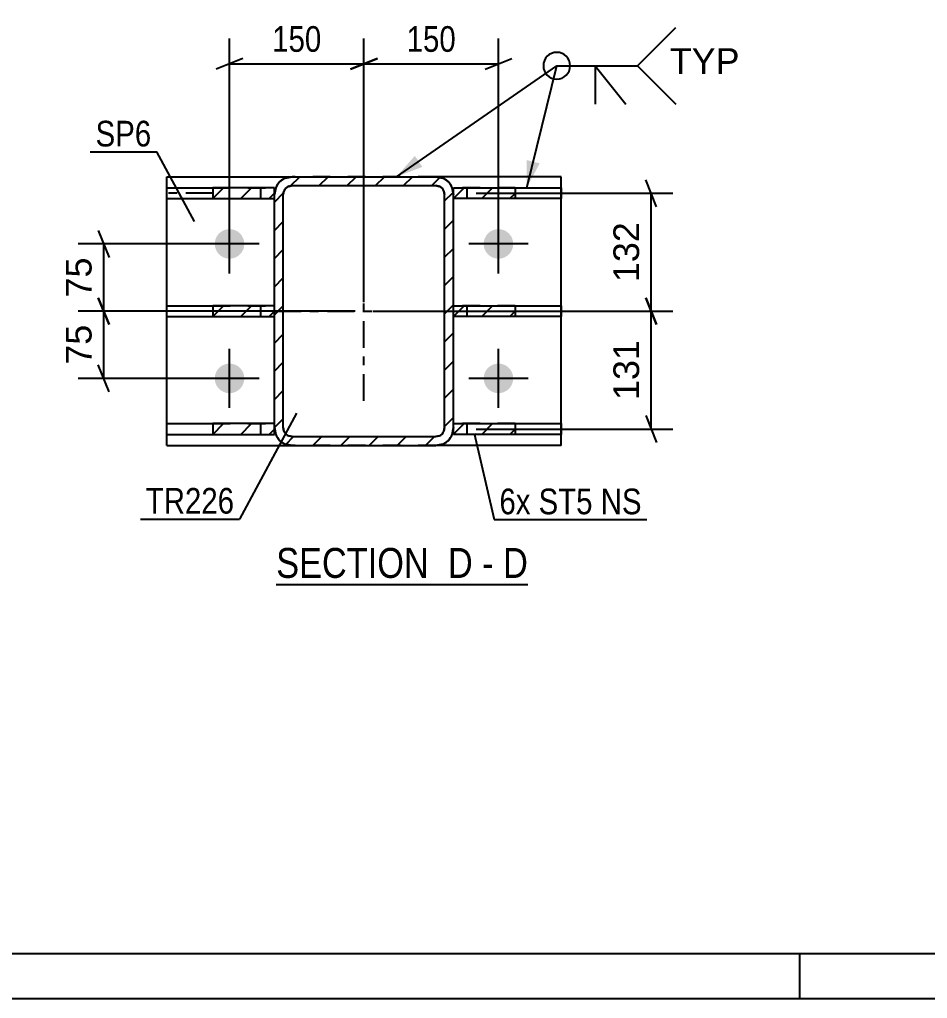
# Model space of a CAD drawing. Header units: millimetres. Extents: x -88 to 753, y -416 to 178.
# Drawn here: x 35.5 to 136.8, y -415.8 to -306.6 of the extents above; entities that cross this region are included whole.
import ezdxf

# ---------------------------------------------------------------- set-up
doc = ezdxf.new("R2010")
doc.units = ezdxf.units.MM
doc.linetypes.add('DXK_LINE_DOT2', pattern=[3.9198, 1.9599, -1.9599])
doc.linetypes.add('DXK_LINE_DOT3', pattern=[5.9187, 2.979, -0.9799, 0.9799, -0.9799])
doc.styles.add('Arial', font='ARIAL.TTF', dxfattribs={"height": 0.2})
doc.styles.add('Arial Narrow', font='ARIALN.TTF', dxfattribs={"height": 0.2})

# ---------------------------------------------------------------- blocks, each defined once
blk = doc.blocks.new('Unknown-761550090-18 - 4575')
at = {"color": 6, "linetype": 'Continuous'}
blk.add_line((64.18, -369.63), (92.25, -369.63), dxfattribs=at)
at = {"color": 0, "linetype": 'Continuous'}
for points in [[(82.29, -368.88), (82.29, -365.38), (64.18, -365.38), (64.18, -368.88)], [(86.11, -368.88), (86.11, -365.38), (83.34, -365.38), (83.34, -368.88)], [(88.44, -368.88), (88.44, -365.38), (87.16, -365.38), (87.16, -368.88)], [(92.25, -368.88), (92.25, -365.38), (89.49, -365.38), (89.49, -368.88)]]:
    blk.add_wipeout(points, dxfattribs=at)
at = {"color": 7, "linetype": 'Continuous', "style": 'Arial Narrow'}
for s, p in [('SECTION ', (64.18, -368.88)), ('D', (83.34, -368.88)), ('D', (89.49, -368.88)), ('-', (87.16, -368.88))]:
    blk.add_text(s, height=3.34, dxfattribs=at).set_placement(p)
blk = doc.blocks.new('Unknown-761550090-1163')
at = {"color": 5, "linetype": 'Continuous'}
for p, q in [((-83.4, -410.8), (747.6, -410.8)), ((122.6, -415.8), (122.6, -410.8)), ((-88.4, -415.8), (752.6, -415.8))]:
    blk.add_line(p, q, dxfattribs=at)
blk = doc.blocks.new('Part-761550090-4636 - 4575')
at = {"linetype": 'Continuous'}
h = blk.add_hatch(dxfattribs=at)
h.set_pattern_fill('', scale=0.7, style=0, pattern_type=0)
h.set_pattern_definition([(45, (57.0918, -352.8664), (-1.57154, 1.57154), [])])
h.paths.add_polyline_path([(57.09, -351.67), (57.09, -352.87), (63.97, -352.87), (63.97, -351.67)])
at = {"color": 2, "linetype": 'Continuous'}
for p, q in [((51.97, -351.67), (57.09, -351.67)), ((51.97, -352.87), (51.97, -351.67)), ((63.97, -351.67), (57.09, -351.67)), ((57.09, -351.67), (57.09, -352.87)), ((63.97, -352.87), (63.97, -351.67)), ((51.97, -352.87), (57.09, -352.87)), ((57.09, -352.87), (63.97, -352.87))]:
    blk.add_line(p, q, dxfattribs=at)
at = {"color": 7, "linetype": 'DXK_LINE_DOT2'}
for p, q in [((57.09, -351.67), (63.97, -351.67)), ((62.47, -352.87), (62.47, -351.67)), ((63.97, -352.87), (63.97, -351.67)), ((57.09, -352.87), (63.97, -352.87))]:
    blk.add_line(p, q, dxfattribs=at)
blk = doc.blocks.new('Part-761550090-4612 - 4575')
at = {"linetype": 'Continuous'}
h = blk.add_hatch(dxfattribs=at)
h.set_pattern_fill('', scale=0.7, style=0, pattern_type=0)
h.set_pattern_definition([(45, (57.0918, -326.5664), (-1.57154, 1.57154), [])])
h.paths.add_polyline_path([(57.09, -325.37), (57.09, -326.57), (63.97, -326.57), (63.97, -325.37)])
at = {"color": 2, "linetype": 'Continuous'}
for p, q in [((51.97, -325.37), (57.09, -325.37)), ((51.97, -326.57), (51.97, -325.37)), ((63.97, -325.37), (57.09, -325.37)), ((57.09, -325.37), (57.09, -326.57)), ((63.97, -326.57), (63.97, -325.37)), ((51.97, -326.57), (57.09, -326.57)), ((57.09, -326.57), (63.97, -326.57))]:
    blk.add_line(p, q, dxfattribs=at)
at = {"color": 7, "linetype": 'DXK_LINE_DOT2'}
for p, q in [((57.09, -325.37), (63.97, -325.37)), ((62.47, -326.57), (62.47, -325.37)), ((63.97, -326.57), (63.97, -325.37)), ((57.09, -326.57), (63.97, -326.57))]:
    blk.add_line(p, q, dxfattribs=at)
at = {"color": 7, "linetype": 'DXK_LINE_DOT3'}
for p, q in [((57.09, -325.97), (51.97, -325.97)), ((63.97, -325.97), (63.97, -325.97))]:
    blk.add_line(p, q, dxfattribs=at)
blk = doc.blocks.new('Part-761550090-4597 - 4575')
at = {"linetype": 'Continuous'}
h = blk.add_hatch(dxfattribs=at)
h.set_pattern_fill('', scale=0.7, style=0, pattern_type=0)
h.set_pattern_definition([(45, (83.9675, -326.5664), (-1.57154, 1.57154), [])])
h.paths.add_polyline_path([(83.97, -325.37), (83.97, -326.57), (90.84, -326.57), (90.84, -325.37)])
at = {"color": 7, "linetype": 'DXK_LINE_DOT2'}
for p, q in [((83.97, -326.57), (83.97, -325.37)), ((90.84, -325.37), (83.97, -325.37)), ((85.47, -326.57), (85.47, -325.37)), ((90.84, -326.57), (83.97, -326.57))]:
    blk.add_line(p, q, dxfattribs=at)
at = {"color": 2, "linetype": 'Continuous'}
for p, q in [((83.97, -326.57), (83.97, -325.37)), ((83.97, -325.37), (90.84, -325.37)), ((90.84, -325.37), (95.97, -325.37)), ((90.84, -325.37), (90.84, -326.57)), ((95.97, -325.37), (95.97, -326.57)), ((90.84, -326.57), (83.97, -326.57)), ((95.97, -326.57), (90.84, -326.57))]:
    blk.add_line(p, q, dxfattribs=at)
at = {"color": 7, "linetype": 'DXK_LINE_DOT3'}
for p, q in [((83.97, -325.97), (83.97, -325.97)), ((90.84, -325.97), (95.97, -325.97))]:
    blk.add_line(p, q, dxfattribs=at)
blk = doc.blocks.new('Part-761550090-4631 - 4575')
at = {"linetype": 'Continuous'}
h = blk.add_hatch(dxfattribs=at)
h.set_pattern_fill('', scale=0.7, style=0, pattern_type=0)
h.set_pattern_definition([(45, (63.9675, -352.1194), (-1.57154, 1.57154), [])])
h.paths.add_polyline_path([(63.97, -326.12), (63.97, -352.12), (64.12, -352.88), (64.55, -353.53), (65.2, -353.97), (65.97, -354.12), (81.97, -354.12), (82.73, -353.97), (83.38, -353.53), (83.82, -352.88), (83.97, -352.12), (83.97, -326.12), (83.82, -325.35), (83.38, -324.71), (82.73, -324.27), (81.97, -324.12), (65.97, -324.12), (65.2, -324.27), (64.55, -324.71), (64.12, -325.35)])
h.paths.add_polyline_path([(65.26, -325.41), (65.58, -325.2), (65.97, -325.12), (81.97, -325.12), (82.35, -325.2), (82.67, -325.41), (82.89, -325.74), (82.97, -326.12), (82.97, -352.12), (82.89, -352.5), (82.67, -352.83), (82.35, -353.04), (81.97, -353.12), (65.97, -353.12), (65.58, -353.04), (65.26, -352.83), (65.04, -352.5), (64.97, -352.12), (64.97, -326.12), (65.04, -325.74)])
at = {"color": 7, "linetype": 'DXK_LINE_DOT2'}
for p, q in [((65.2, -324.27), (65.97, -324.12)), ((65.97, -324.12), (81.97, -324.12)), ((81.97, -324.12), (82.73, -324.27)), ((63.97, -326.12), (64.12, -325.35)), ((65.97, -325.12), (65.58, -325.2)), ((65.97, -325.12), (81.97, -325.12)), ((82.35, -325.2), (81.97, -325.12)), ((83.82, -325.35), (83.97, -326.12)), ((63.97, -352.12), (63.97, -326.12)), ((65.04, -325.74), (64.97, -326.12)), ((64.97, -352.12), (64.97, -326.12)), ((82.97, -326.12), (82.89, -325.74)), ((82.97, -352.12), (82.97, -326.12)), ((83.97, -352.12), (83.97, -326.12)), ((64.12, -352.88), (63.97, -352.12)), ((64.97, -352.12), (65.04, -352.5)), ((82.89, -352.5), (82.97, -352.12)), ((83.97, -352.12), (83.82, -352.88)), ((65.58, -353.04), (65.97, -353.12)), ((65.97, -353.12), (81.97, -353.12)), ((81.97, -353.12), (82.35, -353.04)), ((65.97, -354.12), (65.2, -353.97)), ((65.97, -354.12), (81.97, -354.12)), ((82.73, -353.97), (81.97, -354.12))]:
    blk.add_line(p, q, dxfattribs=at)
at = {"color": 2, "linetype": 'Continuous'}
for p, q in [((65.97, -324.12), (65.2, -324.27)), ((65.97, -324.12), (81.97, -324.12)), ((82.73, -324.27), (81.97, -324.12)), ((64.12, -325.35), (63.97, -326.12)), ((65.58, -325.2), (65.97, -325.12)), ((65.97, -325.12), (81.97, -325.12)), ((81.97, -325.12), (82.35, -325.2)), ((83.97, -326.12), (83.82, -325.35)), ((63.97, -352.12), (63.97, -326.12)), ((64.97, -326.12), (65.04, -325.74)), ((64.97, -352.12), (64.97, -326.12)), ((82.89, -325.74), (82.97, -326.12)), ((82.97, -352.12), (82.97, -326.12)), ((83.97, -352.12), (83.97, -326.12)), ((63.97, -352.12), (64.12, -352.88)), ((65.04, -352.5), (64.97, -352.12)), ((82.97, -352.12), (82.89, -352.5)), ((83.82, -352.88), (83.97, -352.12)), ((65.97, -353.12), (65.58, -353.04)), ((65.97, -353.12), (81.97, -353.12)), ((82.35, -353.04), (81.97, -353.12)), ((65.2, -353.97), (65.97, -354.12)), ((65.97, -354.12), (81.97, -354.12)), ((81.97, -354.12), (82.73, -353.97))]:
    blk.add_line(p, q, dxfattribs=at)
at = {"color": 7, "linetype": 'DXK_LINE_DOT3'}
for p, q in [((73.97, -349.12), (73.97, -329.12)), ((63.97, -339.12), (83.97, -339.12))]:
    blk.add_line(p, q, dxfattribs=at)
at = {"color": 7, "linetype": 'DXK_LINE_DOT2'}
for centre, radius, start, end in [((65.97, -326.12), 2, 112.5, 157.5), ((81.97, -326.12), 2, 22.5, 67.5), ((65.97, -326.12), 1, 112.5, 157.5), ((81.97, -326.12), 1, 22.5, 67.5), ((65.97, -352.12), 1, 202.5, 247.5), ((81.97, -352.12), 1, 292.5, 337.5), ((65.97, -352.12), 2, 202.5, 247.5), ((81.97, -352.12), 2, 292.5, 337.5)]:
    blk.add_arc(centre, radius, start, end, dxfattribs=at)
at = {"color": 2, "linetype": 'Continuous'}
for centre, radius, start, end in [((65.97, -326.12), 2, 112.5, 157.5), ((81.97, -326.12), 2, 22.5, 67.5), ((65.97, -326.12), 1, 112.5, 157.5), ((81.97, -326.12), 1, 22.5, 67.5), ((65.97, -352.12), 1, 202.5, 247.5), ((81.97, -352.12), 1, 292.5, 337.5), ((65.97, -352.12), 2, 202.5, 247.5), ((81.97, -352.12), 2, 292.5, 337.5)]:
    blk.add_arc(centre, radius, start, end, dxfattribs=at)
blk = doc.blocks.new('Part-761550090-4602 - 4575')
at = {"linetype": 'Continuous'}
h = blk.add_hatch(dxfattribs=at)
h.set_pattern_fill('', scale=0.7, style=0, pattern_type=0)
h.set_pattern_definition([(45, (83.9675, -339.7164), (-1.57154, 1.57154), [])])
h.paths.add_polyline_path([(83.97, -338.52), (83.97, -339.72), (90.84, -339.72), (90.84, -338.52)])
at = {"color": 7, "linetype": 'DXK_LINE_DOT2'}
for p, q in [((83.97, -339.72), (83.97, -338.52)), ((90.84, -338.52), (83.97, -338.52)), ((85.47, -339.72), (85.47, -338.52)), ((90.84, -339.72), (83.97, -339.72))]:
    blk.add_line(p, q, dxfattribs=at)
at = {"color": 2, "linetype": 'Continuous'}
for p, q in [((83.97, -339.72), (83.97, -338.52)), ((83.97, -338.52), (90.84, -338.52)), ((90.84, -338.52), (95.97, -338.52)), ((90.84, -338.52), (90.84, -339.72)), ((95.97, -338.52), (95.97, -339.72)), ((90.84, -339.72), (83.97, -339.72)), ((95.97, -339.72), (90.84, -339.72))]:
    blk.add_line(p, q, dxfattribs=at)
blk = doc.blocks.new('Part-761550090-4617 - 4575')
at = {"linetype": 'Continuous'}
h = blk.add_hatch(dxfattribs=at)
h.set_pattern_fill('', scale=0.7, style=0, pattern_type=0)
h.set_pattern_definition([(45, (57.0918, -339.7164), (-1.57154, 1.57154), [])])
h.paths.add_polyline_path([(57.09, -338.52), (57.09, -339.72), (63.97, -339.72), (63.97, -338.52)])
at = {"color": 2, "linetype": 'Continuous'}
for p, q in [((51.97, -338.52), (57.09, -338.52)), ((51.97, -339.72), (51.97, -338.52)), ((63.97, -338.52), (57.09, -338.52)), ((57.09, -338.52), (57.09, -339.72)), ((63.97, -339.72), (63.97, -338.52)), ((51.97, -339.72), (57.09, -339.72)), ((57.09, -339.72), (63.97, -339.72))]:
    blk.add_line(p, q, dxfattribs=at)
at = {"color": 7, "linetype": 'DXK_LINE_DOT2'}
for p, q in [((57.09, -338.52), (63.97, -338.52)), ((62.47, -339.72), (62.47, -338.52)), ((63.97, -339.72), (63.97, -338.52)), ((57.09, -339.72), (63.97, -339.72))]:
    blk.add_line(p, q, dxfattribs=at)
blk = doc.blocks.new('Bolt-761550090-4642 - 4575')
at = {"linetype": 'Continuous'}
for points in [[(57.32, -331.62, -1), (60.62, -331.62, -1)], [(87.32, -331.62, -1), (90.62, -331.62, -1)], [(57.32, -346.62, -1), (60.62, -346.62, -1)], [(87.32, -346.62, -1), (90.62, -346.62, -1)]]:
    blk.add_hatch(color=1, dxfattribs=at).paths.add_polyline_path(points)
at = {"color": 1, "linetype": 'Continuous'}
for p, q in [((58.97, -334.92), (58.97, -328.32)), ((88.97, -334.92), (88.97, -328.32)), ((62.27, -331.62), (55.67, -331.62)), ((92.27, -331.62), (85.67, -331.62)), ((58.97, -349.92), (58.97, -343.32)), ((88.97, -349.92), (88.97, -343.32)), ((62.27, -346.62), (55.67, -346.62)), ((92.27, -346.62), (85.67, -346.62))]:
    blk.add_line(p, q, dxfattribs=at)
blk = doc.blocks.new('Part-761550090-4645 - 4575')
at = {"linetype": 'Continuous'}
h = blk.add_hatch(dxfattribs=at)
h.set_pattern_fill('', scale=0.7, style=0, pattern_type=0)
h.set_pattern_definition([(45, (83.9675, -352.8664), (-1.57154, 1.57154), [])])
h.paths.add_polyline_path([(83.97, -351.67), (83.97, -352.87), (90.84, -352.87), (90.84, -351.67)])
at = {"color": 7, "linetype": 'DXK_LINE_DOT2'}
for p, q in [((83.97, -352.87), (83.97, -351.67)), ((90.84, -351.67), (83.97, -351.67)), ((85.47, -352.87), (85.47, -351.67)), ((90.84, -352.87), (83.97, -352.87))]:
    blk.add_line(p, q, dxfattribs=at)
at = {"color": 2, "linetype": 'Continuous'}
for p, q in [((83.97, -352.87), (83.97, -351.67)), ((83.97, -351.67), (90.84, -351.67)), ((90.84, -351.67), (95.97, -351.67)), ((90.84, -351.67), (90.84, -352.87)), ((95.97, -351.67), (95.97, -352.87)), ((90.84, -352.87), (83.97, -352.87)), ((95.97, -352.87), (90.84, -352.87))]:
    blk.add_line(p, q, dxfattribs=at)
blk = doc.blocks.new('Part-761550090-4669 - 4575')
at = {"color": 2, "linetype": 'Continuous'}
for p, q in [((51.97, -354.12), (51.97, -324.12)), ((51.97, -324.12), (65.97, -324.12)), ((95.97, -324.12), (81.97, -324.12)), ((95.97, -354.12), (95.97, -324.12)), ((51.97, -354.12), (65.97, -354.12)), ((95.97, -354.12), (81.97, -354.12))]:
    blk.add_line(p, q, dxfattribs=at)
at = {"color": 7, "linetype": 'DXK_LINE_DOT2'}
for p, q in [((81.97, -324.12), (65.97, -324.12)), ((81.97, -354.12), (65.97, -354.12))]:
    blk.add_line(p, q, dxfattribs=at)
blk = doc.blocks.new('StraightDimension-761550090-4702 - 4575')
at = {"color": 7, "linetype": 'Continuous'}
for p, q in [((58.97, -330.62), (58.97, -308.69)), ((73.97, -338.12), (73.97, -308.69)), ((60.47, -310.94), (57.47, -312.14)), ((72.47, -312.14), (75.47, -310.94)), ((58.97, -311.54), (73.97, -311.54))]:
    blk.add_line(p, q, dxfattribs=at)
at = {"color": 0}
blk.add_wipeout([(69.81, -310.79), (69.81, -306.59), (63.13, -306.59), (63.13, -310.79)], dxfattribs=at)
at = {"color": 3, "style": 'Arial Narrow'}
blk.add_text('150', height=2.863, dxfattribs=at).set_placement((63.73, -310.19))
blk = doc.blocks.new('StraightDimension-761550090-4719 - 4575')
at = {"color": 7, "linetype": 'Continuous'}
for p, q in [((73.97, -338.12), (73.97, -308.69)), ((88.97, -330.62), (88.97, -308.69)), ((75.47, -310.94), (72.47, -312.14)), ((87.47, -312.14), (90.47, -310.94)), ((73.97, -311.54), (88.97, -311.54))]:
    blk.add_line(p, q, dxfattribs=at)
at = {"color": 0}
blk.add_wipeout([(84.81, -310.79), (84.81, -306.59), (78.13, -306.59), (78.13, -310.79)], dxfattribs=at)
at = {"color": 3, "style": 'Arial Narrow'}
blk.add_text('150', height=2.863, dxfattribs=at).set_placement((78.73, -310.19))
blk = doc.blocks.new('StraightDimension-761550090-14679 - 4575')
at = {"color": 7, "linetype": 'Continuous'}
for p, q in [((44.33, -330.12), (45.53, -333.12)), ((57.97, -331.62), (42.08, -331.62)), ((44.93, -339.12), (44.93, -331.62)), ((45.53, -340.62), (44.33, -337.62)), ((72.97, -339.12), (42.08, -339.12))]:
    blk.add_line(p, q, dxfattribs=at)
at = {"color": 0}
blk.add_wipeout([(44.18, -332.55), (39.98, -332.55), (39.98, -338.19), (44.18, -338.19)], dxfattribs=at)
at = {"color": 3, "style": 'Arial'}
blk.add_text('75', height=2.865, rotation=90.0002, dxfattribs=at).set_placement((43.58, -337.59))
blk = doc.blocks.new('StraightDimension-761550090-14680 - 4575')
at = {"color": 7, "linetype": 'Continuous'}
for p, q in [((44.33, -337.62), (45.53, -340.62)), ((72.97, -339.12), (42.08, -339.12)), ((44.93, -346.62), (44.93, -339.12)), ((45.53, -348.12), (44.33, -345.12)), ((57.97, -346.62), (42.08, -346.62))]:
    blk.add_line(p, q, dxfattribs=at)
at = {"color": 0}
blk.add_wipeout([(44.18, -340.05), (39.98, -340.05), (39.98, -345.69), (44.18, -345.69)], dxfattribs=at)
at = {"color": 3, "style": 'Arial'}
blk.add_text('75', height=2.865, rotation=90.0002, dxfattribs=at).set_placement((43.58, -345.09))
blk = doc.blocks.new('StraightDimension-761550090-14726 - 4575')
at = {"color": 7, "linetype": 'Continuous'}
for p, q in [((106.61, -327.47), (105.41, -324.47)), ((86.47, -325.97), (108.41, -325.97)), ((106.01, -339.12), (106.01, -325.97)), ((105.41, -337.62), (106.61, -340.62)), ((74.97, -339.12), (108.41, -339.12))]:
    blk.add_line(p, q, dxfattribs=at)
at = {"color": 0}
blk.add_wipeout([(105.26, -328.61), (101.06, -328.61), (101.06, -336.48), (105.26, -336.48)], dxfattribs=at)
at = {"color": 3, "style": 'Arial'}
blk.add_text('132', height=2.865, rotation=90.0002, dxfattribs=at).set_placement((104.66, -335.88))
blk = doc.blocks.new('StraightDimension-761550090-14727 - 4575')
at = {"color": 7, "linetype": 'Continuous'}
for p, q in [((106.61, -340.62), (105.41, -337.62)), ((74.97, -339.12), (108.41, -339.12)), ((106.01, -352.27), (106.01, -339.12)), ((105.41, -350.77), (106.61, -353.77)), ((86.47, -352.27), (108.41, -352.27))]:
    blk.add_line(p, q, dxfattribs=at)
at = {"color": 0}
blk.add_wipeout([(105.26, -341.76), (101.06, -341.76), (101.06, -349.63), (105.26, -349.63)], dxfattribs=at)
at = {"color": 3, "style": 'Arial'}
blk.add_text('131', height=2.865, rotation=90.0002, dxfattribs=at).set_placement((104.66, -349.03))
blk = doc.blocks.new('Mark-761550090-4627 - 4575')
at = {"color": 30, "linetype": 'Continuous'}
for p in [(66.43, -350.49), (49.03, -362.31)]:
    blk.add_line(p, (60.09, -362.31), dxfattribs=at)
at = {"color": 0}
blk.add_wipeout([(59.49, -361.71), (59.49, -358.71), (49.63, -358.71), (49.63, -361.71)], dxfattribs=at)
blk.add_wipeout([(59.49, -361.71), (59.49, -358.71), (49.63, -358.71), (49.63, -361.71)], dxfattribs=at)
at = {"color": 3, "style": 'Arial Narrow'}
blk.add_text('TR226', height=2.863, dxfattribs=at).set_placement((49.63, -361.71))
blk = doc.blocks.new('Mark-761550090-4665 - 4575')
at = {"color": 30, "linetype": 'Continuous'}
for p in [(43.43, -321.35), (55.06, -329.12)]:
    blk.add_line(p, (50.85, -321.35), dxfattribs=at)
at = {"color": 0}
blk.add_wipeout([(50.25, -320.75), (50.25, -317.75), (44.03, -317.75), (44.03, -320.75)], dxfattribs=at)
blk.add_wipeout([(50.25, -320.75), (50.25, -317.75), (44.03, -317.75), (44.03, -320.75)], dxfattribs=at)
at = {"color": 3, "style": 'Arial Narrow'}
blk.add_text('SP6', height=2.863, dxfattribs=at).set_placement((44.03, -320.75))
blk = doc.blocks.new('MarkSet-761550090-14836 - 4575')
at = {"color": 30, "linetype": 'Continuous'}
for p, q in [((86.28, -352.73), (88.48, -362.38)), ((88.48, -362.38), (105.54, -362.38))]:
    blk.add_line(p, q, dxfattribs=at)
at = {"color": 0}
for points in [[(92.55, -361.78), (92.55, -358.78), (89.08, -358.78), (89.08, -361.78)], [(99.48, -361.78), (99.48, -358.78), (93.45, -358.78), (93.45, -361.78)], [(104.94, -361.78), (104.94, -358.78), (100.38, -358.78), (100.38, -361.78)]]:
    blk.add_wipeout(points, dxfattribs=at)
for points in [[(92.55, -361.78), (92.55, -358.78), (89.08, -358.78), (89.08, -361.78)], [(99.48, -361.78), (99.48, -358.78), (93.45, -358.78), (93.45, -361.78)], [(104.94, -361.78), (104.94, -358.78), (100.38, -358.78), (100.38, -361.78)]]:
    blk.add_wipeout(points, dxfattribs=at)
at = {"color": 3, "style": 'Arial Narrow'}
for s, p in [('6x', (89.08, -361.78)), ('ST5', (93.45, -361.78)), ('NS', (100.38, -361.78))]:
    blk.add_text(s, height=2.863, dxfattribs=at).set_placement(p)
blk = doc.blocks.new('WeldMark-761550090-4798 - 4575')
at = {"linetype": 'Continuous'}
for points in [[(80.49, -323.03), (77.6, -324.12), (79.64, -321.8)], [(93.57, -322.63), (92.12, -325.37), (92.11, -322.27)]]:
    blk.add_hatch(color=30, dxfattribs=at).paths.add_polyline_path(points)
at = {"color": 30, "linetype": 'Continuous'}
for p, q in [((77.6, -324.12), (95.48, -311.75)), ((92.12, -325.37), (95.48, -311.75)), ((95.48, -311.75), (104.48, -311.75))]:
    blk.add_line(p, q, dxfattribs=at)
at = {"color": 3, "linetype": 'Continuous'}
for q in [(103.19, -316.04), (99.76, -316.04)]:
    blk.add_line((99.76, -311.75), q, dxfattribs=at)
for start, end in [(90, 270), (270, 90)]:
    blk.add_arc((95.48, -311.75), 1.5, start, end, dxfattribs=at)
at = {"color": 0, "linetype": 'Continuous'}
blk.add_wipeout([(115.85, -312.65), (115.85, -309.65), (108.08, -309.65), (108.08, -312.65)], dxfattribs=at)
blk.add_wipeout([(115.85, -312.65), (115.85, -309.65), (108.08, -309.65), (108.08, -312.65)], dxfattribs=at)
at = {"color": 3, "linetype": 'Continuous'}
for q in [(108.76, -307.47), (108.76, -316.04)]:
    blk.add_line((104.48, -311.75), q, dxfattribs=at)
at = {"color": 3, "linetype": 'Continuous', "style": 'Arial'}
blk.add_text('TYP', height=2.865, dxfattribs=at).set_placement((108.08, -312.65))

msp = doc.modelspace()

# ---------------------------------------------------------------- block references
for name in ['Part-761550090-4669 - 4575', 'Part-761550090-4631 - 4575', 'Part-761550090-4612 - 4575', 'Part-761550090-4597 - 4575', 'Bolt-761550090-4642 - 4575', 'Part-761550090-4617 - 4575', 'Part-761550090-4602 - 4575', 'Part-761550090-4636 - 4575', 'Part-761550090-4645 - 4575', 'Unknown-761550090-18 - 4575']:
    msp.add_blockref(name, (0, 0))

# ---------------------------------------------------------------- next in the draw order: block references
msp.add_blockref('Unknown-761550090-1163', (0, 0))

# ---------------------------------------------------------------- next in the draw order: block references
for name in ['StraightDimension-761550090-4702 - 4575', 'Mark-761550090-4665 - 4575', 'Mark-761550090-4627 - 4575']:
    msp.add_blockref(name, (0, 0))

# ---------------------------------------------------------------- next in the draw order: block references
msp.add_blockref('StraightDimension-761550090-4719 - 4575', (0, 0))

# ---------------------------------------------------------------- next in the draw order: block references
for name in ['StraightDimension-761550090-14726 - 4575', 'StraightDimension-761550090-14679 - 4575']:
    msp.add_blockref(name, (0, 0))

# ---------------------------------------------------------------- next in the draw order: block references
for name in ['WeldMark-761550090-4798 - 4575', 'StraightDimension-761550090-14680 - 4575', 'StraightDimension-761550090-14727 - 4575']:
    msp.add_blockref(name, (0, 0))

# ---------------------------------------------------------------- next in the draw order: block references
msp.add_blockref('MarkSet-761550090-14836 - 4575', (0, 0))

doc.saveas('drawing.dxf')
